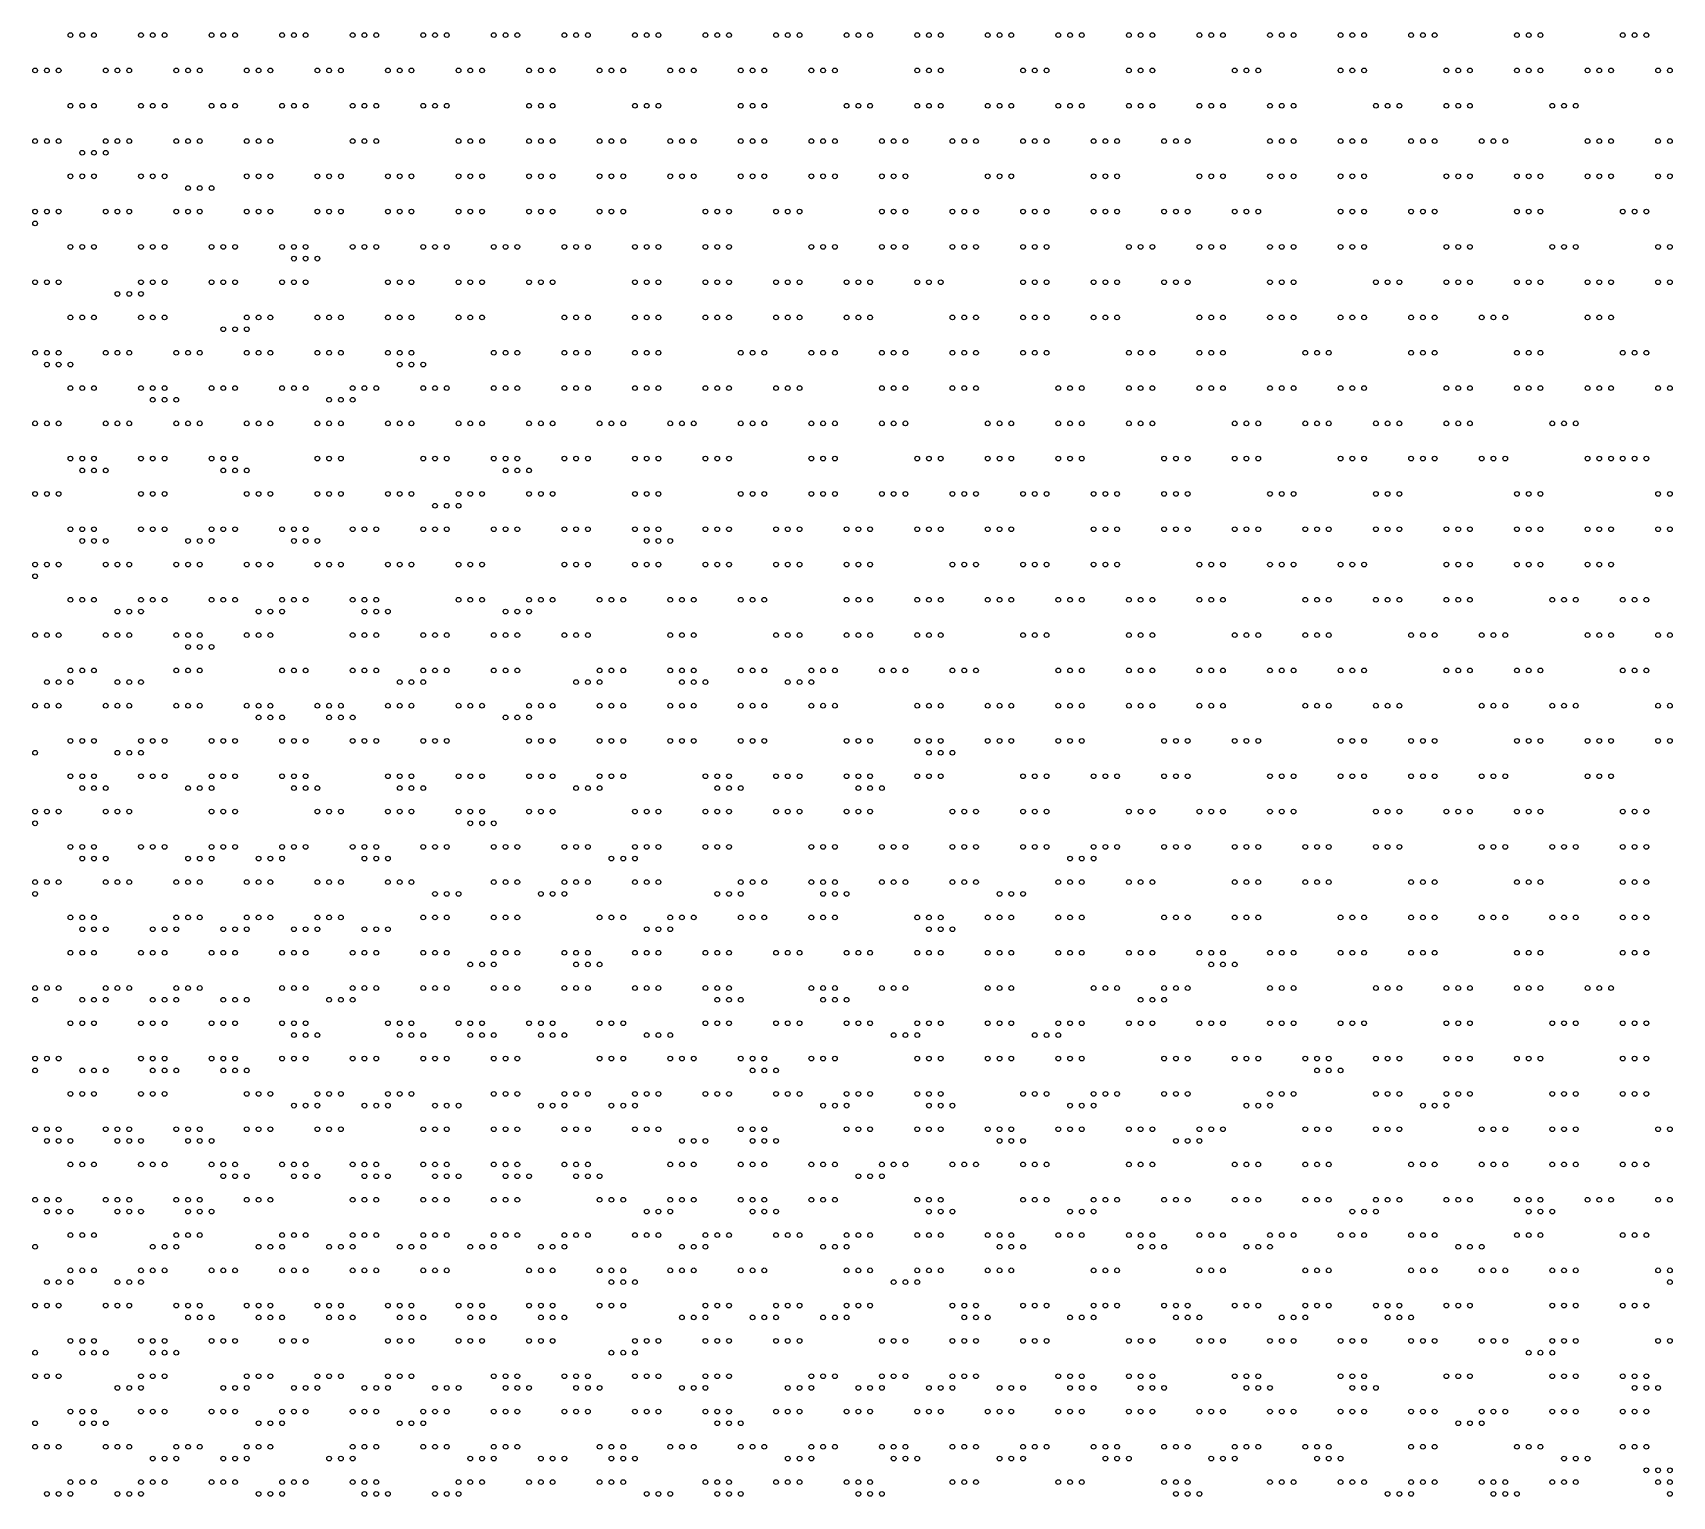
# Model space of a CAD drawing. Header units: millimetres. Extents: x 0 to 280, y 1 to 500.
# Drawn here: x -0.2 to 139.2, y 375.8 to 500.2 of the extents above; entities that cross this region are included whole.
import ezdxf

# ---------------------------------------------------------------- set-up
doc = ezdxf.new("R2010")
doc.units = ezdxf.units.MM
doc.layers.get('0').update_dxf_attribs({"linetype": 'CONTINUOUS'})

msp = doc.modelspace()

# ---------------------------------------------------------------- linework, layer by layer
for centre in [(3, 500), (4, 500), (5, 500), (9, 500), (10, 500), (11, 500), (15, 500), (16, 500), (17, 500), (21, 500), (22, 500), (23, 500), (27, 500), (28, 500), (29, 500), (33, 500), (34, 500), (35, 500), (39, 500), (40, 500), (41, 500), (45, 500), (46, 500), (47, 500), (51, 500), (52, 500), (53, 500), (57, 500), (58, 500), (59, 500), (63, 500), (64, 500), (65, 500), (69, 500), (70, 500), (71, 500), (75, 500), (76, 500), (77, 500), (81, 500), (82, 500), (83, 500), (87, 500), (88, 500), (89, 500), (93, 500), (94, 500), (95, 500), (99, 500), (100, 500), (101, 500), (105, 500), (106, 500), (107, 500), (111, 500), (112, 500), (113, 500), (117, 500), (118, 500), (119, 500), (126, 500), (127, 500), (128, 500), (135, 500), (136, 500), (137, 500), (0, 497), (1, 497), (2, 497), (6, 497), (7, 497), (8, 497), (12, 497), (13, 497), (14, 497), (18, 497), (19, 497), (20, 497), (24, 497), (25, 497), (26, 497), (30, 497), (31, 497), (32, 497), (36, 497), (37, 497), (38, 497), (42, 497), (43, 497), (44, 497), (48, 497), (49, 497), (50, 497), (54, 497), (55, 497), (56, 497), (60, 497), (61, 497), (62, 497), (66, 497), (67, 497), (68, 497), (75, 497), (76, 497), (77, 497), (84, 497), (85, 497), (86, 497), (93, 497), (94, 497), (95, 497), (102, 497), (103, 497), (104, 497), (111, 497), (112, 497), (113, 497), (120, 497), (121, 497), (122, 497), (126, 497), (127, 497), (128, 497), (132, 497), (133, 497), (134, 497), (138, 497), (139, 497), (3, 494), (4, 494), (5, 494), (9, 494), (10, 494), (11, 494), (15, 494), (16, 494), (17, 494), (21, 494), (22, 494), (23, 494), (27, 494), (28, 494), (29, 494), (33, 494), (34, 494), (35, 494), (42, 494), (43, 494), (44, 494), (51, 494), (52, 494), (53, 494), (60, 494), (61, 494), (62, 494), (69, 494), (70, 494), (71, 494), (75, 494), (76, 494), (77, 494), (81, 494), (82, 494), (83, 494), (87, 494), (88, 494), (89, 494), (93, 494), (94, 494), (95, 494), (99, 494), (100, 494), (101, 494), (105, 494), (106, 494), (107, 494), (114, 494), (115, 494), (116, 494), (120, 494), (121, 494), (122, 494), (129, 494), (130, 494), (131, 494), (0, 491), (1, 491), (2, 491), (6, 491), (7, 491), (8, 491), (12, 491), (13, 491), (14, 491), (18, 491), (19, 491), (20, 491), (27, 491), (28, 491), (29, 491), (36, 491), (37, 491), (38, 491), (42, 491), (43, 491), (44, 491), (48, 491), (49, 491), (50, 491), (54, 491), (55, 491), (56, 491), (60, 491), (61, 491), (62, 491), (66, 491), (67, 491), (68, 491), (72, 491), (73, 491), (74, 491), (78, 491), (79, 491), (80, 491), (84, 491), (85, 491), (86, 491), (90, 491), (91, 491), (92, 491), (96, 491), (97, 491), (98, 491), (105, 491), (106, 491), (107, 491), (111, 491), (112, 491), (113, 491), (117, 491), (118, 491), (119, 491), (123, 491), (124, 491), (125, 491), (132, 491), (133, 491), (134, 491), (138, 491), (139, 491), (4, 490), (5, 490), (6, 490), (3, 488), (4, 488), (5, 488), (9, 488), (10, 488), (11, 488), (18, 488), (19, 488), (20, 488), (24, 488), (25, 488), (26, 488), (30, 488), (31, 488), (32, 488), (36, 488), (37, 488), (38, 488), (42, 488), (43, 488), (44, 488), (48, 488), (49, 488), (50, 488), (54, 488), (55, 488), (56, 488), (60, 488), (61, 488), (62, 488), (66, 488), (67, 488), (68, 488), (72, 488), (73, 488), (74, 488), (81, 488), (82, 488), (83, 488), (90, 488), (91, 488), (92, 488), (99, 488), (100, 488), (101, 488), (105, 488), (106, 488), (107, 488), (111, 488), (112, 488), (113, 488), (120, 488), (121, 488), (122, 488), (126, 488), (127, 488), (128, 488), (132, 488), (133, 488), (134, 488), (138, 488), (139, 488), (13, 487), (14, 487), (15, 487), (0, 485), (1, 485), (2, 485), (6, 485), (7, 485), (8, 485), (12, 485), (13, 485), (14, 485), (18, 485), (19, 485), (20, 485), (24, 485), (25, 485), (26, 485), (30, 485), (31, 485), (32, 485), (36, 485), (37, 485), (38, 485), (42, 485), (43, 485), (44, 485), (48, 485), (49, 485), (50, 485), (57, 485), (58, 485), (59, 485), (63, 485), (64, 485), (65, 485), (72, 485), (73, 485), (74, 485), (78, 485), (79, 485), (80, 485), (84, 485), (85, 485), (86, 485), (90, 485), (91, 485), (92, 485), (96, 485), (97, 485), (98, 485), (102, 485), (103, 485), (104, 485), (111, 485), (112, 485), (113, 485), (117, 485), (118, 485), (119, 485), (126, 485), (127, 485), (128, 485), (135, 485), (136, 485), (137, 485), (0, 484), (3, 482), (4, 482), (5, 482), (9, 482), (10, 482), (11, 482), (15, 482), (16, 482), (17, 482), (21, 482), (22, 482), (22, 481), (23, 482), (23, 481), (24, 481), (27, 482), (28, 482), (29, 482), (33, 482), (34, 482), (35, 482), (39, 482), (40, 482), (41, 482), (45, 482), (46, 482), (47, 482), (51, 482), (52, 482), (53, 482), (57, 482), (58, 482), (59, 482), (66, 482), (67, 482), (68, 482), (72, 482), (73, 482), (74, 482), (78, 482), (79, 482), (80, 482), (84, 482), (85, 482), (86, 482), (93, 482), (94, 482), (95, 482), (99, 482), (100, 482), (101, 482), (105, 482), (106, 482), (107, 482), (111, 482), (112, 482), (113, 482), (120, 482), (121, 482), (122, 482), (129, 482), (130, 482), (131, 482), (138, 482), (139, 482), (0, 479), (1, 479), (2, 479), (7, 478), (8, 478), (9, 479), (9, 478), (10, 479), (11, 479), (15, 479), (16, 479), (17, 479), (21, 479), (22, 479), (23, 479), (30, 479), (31, 479), (32, 479), (36, 479), (37, 479), (38, 479), (42, 479), (43, 479), (44, 479), (51, 479), (52, 479), (53, 479), (57, 479), (58, 479), (59, 479), (63, 479), (64, 479), (65, 479), (69, 479), (70, 479), (71, 479), (75, 479), (76, 479), (77, 479), (84, 479), (85, 479), (86, 479), (90, 479), (91, 479), (92, 479), (96, 479), (97, 479), (98, 479), (105, 479), (106, 479), (107, 479), (114, 479), (115, 479), (116, 479), (120, 479), (121, 479), (122, 479), (126, 479), (127, 479), (128, 479), (132, 479), (133, 479), (134, 479), (138, 479), (139, 479), (3, 476), (4, 476), (5, 476), (9, 476), (10, 476), (11, 476), (18, 476), (19, 476), (20, 476), (24, 476), (25, 476), (26, 476), (30, 476), (31, 476), (32, 476), (36, 476), (37, 476), (38, 476), (45, 476), (46, 476), (47, 476), (51, 476), (52, 476), (53, 476), (57, 476), (58, 476), (59, 476), (63, 476), (64, 476), (65, 476), (69, 476), (70, 476), (71, 476), (78, 476), (79, 476), (80, 476), (84, 476), (85, 476), (86, 476), (90, 476), (91, 476), (92, 476), (99, 476), (100, 476), (101, 476), (105, 476), (106, 476), (107, 476), (111, 476), (112, 476), (113, 476), (117, 476), (118, 476), (119, 476), (123, 476), (124, 476), (125, 476), (132, 476), (133, 476), (134, 476), (16, 475), (17, 475), (18, 475), (0, 473), (1, 473), (2, 473), (6, 473), (7, 473), (8, 473), (12, 473), (13, 473), (14, 473), (18, 473), (19, 473), (20, 473), (24, 473), (25, 473), (26, 473), (30, 473), (31, 473), (32, 473), (39, 473), (40, 473), (41, 473), (45, 473), (46, 473), (47, 473), (51, 473), (52, 473), (53, 473), (60, 473), (61, 473), (62, 473), (66, 473), (67, 473), (68, 473), (72, 473), (73, 473), (74, 473), (78, 473), (79, 473), (80, 473), (84, 473), (85, 473), (86, 473), (93, 473), (94, 473), (95, 473), (99, 473), (100, 473), (101, 473), (108, 473), (109, 473), (110, 473), (117, 473), (118, 473), (119, 473), (126, 473), (127, 473), (128, 473), (135, 473), (136, 473), (137, 473), (1, 472), (2, 472), (3, 472), (31, 472), (32, 472), (33, 472), (3, 470), (4, 470), (5, 470), (9, 470), (10, 470), (11, 470), (15, 470), (16, 470), (17, 470), (21, 470), (22, 470), (23, 470), (27, 470), (28, 470), (29, 470), (33, 470), (34, 470), (35, 470), (39, 470), (40, 470), (41, 470), (45, 470), (46, 470), (47, 470), (51, 470), (52, 470), (53, 470), (57, 470), (58, 470), (59, 470), (63, 470), (64, 470), (65, 470), (72, 470), (73, 470), (74, 470), (78, 470), (79, 470), (80, 470), (87, 470), (88, 470), (89, 470), (93, 470), (94, 470), (95, 470), (99, 470), (100, 470), (101, 470), (105, 470), (106, 470), (107, 470), (111, 470), (112, 470), (113, 470), (120, 470), (121, 470), (122, 470), (126, 470), (127, 470), (128, 470), (132, 470), (133, 470), (134, 470), (138, 470), (139, 470), (10, 469), (11, 469), (12, 469), (25, 469), (26, 469), (27, 469), (0, 467), (1, 467), (2, 467), (6, 467), (7, 467), (8, 467), (12, 467), (13, 467), (14, 467), (18, 467), (19, 467), (20, 467), (24, 467), (25, 467), (26, 467), (30, 467), (31, 467), (32, 467), (36, 467), (37, 467), (38, 467), (42, 467), (43, 467), (44, 467), (48, 467), (49, 467), (50, 467), (54, 467), (55, 467), (56, 467), (60, 467), (61, 467), (62, 467), (66, 467), (67, 467), (68, 467), (72, 467), (73, 467), (74, 467), (81, 467), (82, 467), (83, 467), (87, 467), (88, 467), (89, 467), (93, 467), (94, 467), (95, 467), (102, 467), (103, 467), (104, 467), (108, 467), (109, 467), (110, 467), (114, 467), (115, 467), (116, 467), (120, 467), (121, 467), (122, 467), (129, 467), (130, 467), (131, 467), (3, 464), (4, 464), (4, 463), (5, 464), (5, 463), (6, 463), (9, 464), (10, 464), (11, 464), (15, 464), (16, 464), (16, 463), (17, 464), (17, 463), (18, 463), (24, 464), (25, 464), (26, 464), (33, 464), (34, 464), (35, 464), (39, 464), (40, 464), (40, 463), (41, 464), (41, 463), (42, 463), (45, 464), (46, 464), (47, 464), (51, 464), (52, 464), (53, 464), (57, 464), (58, 464), (59, 464), (66, 464), (67, 464), (68, 464), (75, 464), (76, 464), (77, 464), (81, 464), (82, 464), (83, 464), (87, 464), (88, 464), (89, 464), (96, 464), (97, 464), (98, 464), (102, 464), (103, 464), (104, 464), (111, 464), (112, 464), (113, 464), (117, 464), (118, 464), (119, 464), (123, 464), (124, 464), (125, 464), (132, 464), (133, 464), (134, 464), (135, 464), (136, 464), (137, 464), (0, 461), (1, 461), (2, 461), (9, 461), (10, 461), (11, 461), (18, 461), (19, 461), (20, 461), (24, 461), (25, 461), (26, 461), (30, 461), (31, 461), (32, 461), (34, 460), (35, 460), (36, 461), (36, 460), (37, 461), (38, 461), (42, 461), (43, 461), (44, 461), (51, 461), (52, 461), (53, 461), (60, 461), (61, 461), (62, 461), (66, 461), (67, 461), (68, 461), (72, 461), (73, 461), (74, 461), (78, 461), (79, 461), (80, 461), (84, 461), (85, 461), (86, 461), (90, 461), (91, 461), (92, 461), (96, 461), (97, 461), (98, 461), (105, 461), (106, 461), (107, 461), (114, 461), (115, 461), (116, 461), (126, 461), (127, 461), (128, 461), (138, 461), (139, 461), (3, 458), (4, 458), (5, 458), (9, 458), (10, 458), (11, 458), (15, 458), (16, 458), (17, 458), (21, 458), (22, 458), (23, 458), (27, 458), (28, 458), (29, 458), (33, 458), (34, 458), (35, 458), (39, 458), (40, 458), (41, 458), (45, 458), (46, 458), (47, 458), (51, 458), (52, 458), (53, 458), (57, 458), (58, 458), (59, 458), (63, 458), (64, 458), (65, 458), (69, 458), (70, 458), (71, 458), (75, 458), (76, 458), (77, 458), (81, 458), (82, 458), (83, 458), (90, 458), (91, 458), (92, 458), (96, 458), (97, 458), (98, 458), (102, 458), (103, 458), (104, 458), (108, 458), (109, 458), (110, 458), (114, 458), (115, 458), (116, 458), (120, 458), (121, 458), (122, 458), (126, 458), (127, 458), (128, 458), (132, 458), (133, 458), (134, 458), (138, 458), (139, 458), (4, 457), (5, 457), (6, 457), (13, 457), (14, 457), (15, 457), (22, 457), (23, 457), (24, 457), (52, 457), (53, 457), (54, 457), (0, 455), (1, 455), (2, 455), (6, 455), (7, 455), (8, 455), (12, 455), (13, 455), (14, 455), (18, 455), (19, 455), (20, 455), (24, 455), (25, 455), (26, 455), (30, 455), (31, 455), (32, 455), (36, 455), (37, 455), (38, 455), (45, 455), (46, 455), (47, 455), (51, 455), (52, 455), (53, 455), (57, 455), (58, 455), (59, 455), (63, 455), (64, 455), (65, 455), (69, 455), (70, 455), (71, 455), (78, 455), (79, 455), (80, 455), (84, 455), (85, 455), (86, 455), (90, 455), (91, 455), (92, 455), (99, 455), (100, 455), (101, 455), (105, 455), (106, 455), (107, 455), (111, 455), (112, 455), (113, 455), (120, 455), (121, 455), (122, 455), (126, 455), (127, 455), (128, 455), (132, 455), (133, 455), (134, 455), (0, 454), (3, 452), (4, 452), (5, 452), (9, 452), (10, 452), (11, 452), (15, 452), (16, 452), (17, 452), (21, 452), (22, 452), (23, 452), (27, 452), (28, 452), (29, 452), (36, 452), (37, 452), (38, 452), (42, 452), (43, 452), (44, 452), (48, 452), (49, 452), (50, 452), (54, 452), (55, 452), (56, 452), (60, 452), (61, 452), (62, 452), (69, 452), (70, 452), (71, 452), (75, 452), (76, 452), (77, 452), (81, 452), (82, 452), (83, 452), (87, 452), (88, 452), (89, 452), (93, 452), (94, 452), (95, 452), (99, 452), (100, 452), (101, 452), (108, 452), (109, 452), (110, 452), (114, 452), (115, 452), (116, 452), (120, 452), (121, 452), (122, 452), (129, 452), (130, 452), (131, 452), (135, 452), (136, 452), (137, 452), (7, 451), (8, 451), (9, 451), (19, 451), (20, 451), (21, 451), (28, 451), (29, 451), (30, 451), (40, 451), (41, 451), (42, 451), (0, 449), (1, 449), (2, 449), (6, 449), (7, 449), (8, 449), (12, 449), (13, 449), (14, 449), (18, 449), (19, 449), (20, 449), (27, 449), (28, 449), (29, 449), (33, 449), (34, 449), (35, 449), (39, 449), (40, 449), (41, 449), (45, 449), (46, 449), (47, 449), (54, 449), (55, 449), (56, 449), (63, 449), (64, 449), (65, 449), (69, 449), (70, 449), (71, 449), (75, 449), (76, 449), (77, 449), (84, 449), (85, 449), (86, 449), (93, 449), (94, 449), (95, 449), (102, 449), (103, 449), (104, 449), (108, 449), (109, 449), (110, 449), (117, 449), (118, 449), (119, 449), (123, 449), (124, 449), (125, 449), (132, 449), (133, 449), (134, 449), (138, 449), (139, 449), (13, 448), (14, 448), (15, 448), (3, 446), (4, 446), (5, 446), (12, 446), (13, 446), (14, 446), (21, 446), (22, 446), (23, 446), (27, 446), (28, 446), (29, 446), (33, 446), (34, 446), (35, 446), (39, 446), (40, 446), (41, 446), (48, 446), (49, 446), (50, 446), (54, 446), (55, 446), (56, 446), (60, 446), (61, 446), (62, 446), (66, 446), (67, 446), (68, 446), (72, 446), (73, 446), (74, 446), (78, 446), (79, 446), (80, 446), (87, 446), (88, 446), (89, 446), (93, 446), (94, 446), (95, 446), (99, 446), (100, 446), (101, 446), (105, 446), (106, 446), (107, 446), (111, 446), (112, 446), (113, 446), (120, 446), (121, 446), (122, 446), (126, 446), (127, 446), (128, 446), (135, 446), (136, 446), (137, 446), (1, 445), (2, 445), (3, 445), (7, 445), (8, 445), (9, 445), (31, 445), (32, 445), (33, 445), (46, 445), (47, 445), (48, 445), (55, 445), (56, 445), (57, 445), (64, 445), (65, 445), (66, 445), (0, 443), (1, 443), (2, 443), (6, 443), (7, 443), (8, 443), (12, 443), (13, 443), (14, 443), (18, 443), (19, 443), (19, 442), (20, 443), (20, 442), (21, 442), (24, 443), (25, 443), (25, 442), (26, 443), (26, 442), (27, 442), (30, 443), (31, 443), (32, 443), (36, 443), (37, 443), (38, 443), (40, 442), (41, 442), (42, 443), (42, 442), (43, 443), (44, 443), (48, 443), (49, 443), (50, 443), (54, 443), (55, 443), (56, 443), (60, 443), (61, 443), (62, 443), (66, 443), (67, 443), (68, 443), (75, 443), (76, 443), (77, 443), (81, 443), (82, 443), (83, 443), (87, 443), (88, 443), (89, 443), (93, 443), (94, 443), (95, 443), (99, 443), (100, 443), (101, 443), (108, 443), (109, 443), (110, 443), (114, 443), (115, 443), (116, 443), (123, 443), (124, 443), (125, 443), (129, 443), (130, 443), (131, 443), (138, 443), (139, 443), (0, 439), (3, 440), (4, 440), (5, 440), (7, 439), (8, 439), (9, 440), (9, 439), (10, 440), (11, 440), (15, 440), (16, 440), (17, 440), (21, 440), (22, 440), (23, 440), (27, 440), (28, 440), (29, 440), (33, 440), (34, 440), (35, 440), (42, 440), (43, 440), (44, 440), (48, 440), (49, 440), (50, 440), (54, 440), (55, 440), (56, 440), (60, 440), (61, 440), (62, 440), (69, 440), (70, 440), (71, 440), (75, 440), (76, 440), (76, 439), (77, 440), (77, 439), (78, 439), (81, 440), (82, 440), (83, 440), (87, 440), (88, 440), (89, 440), (96, 440), (97, 440), (98, 440), (102, 440), (103, 440), (104, 440), (111, 440), (112, 440), (113, 440), (117, 440), (118, 440), (119, 440), (126, 440), (127, 440), (128, 440), (132, 440), (133, 440), (134, 440), (138, 440), (139, 440), (3, 437), (4, 437), (5, 437), (9, 437), (10, 437), (11, 437), (15, 437), (16, 437), (17, 437), (21, 437), (22, 437), (23, 437), (30, 437), (31, 437), (32, 437), (36, 437), (37, 437), (38, 437), (42, 437), (43, 437), (44, 437), (48, 437), (49, 437), (50, 437), (57, 437), (58, 437), (59, 437), (63, 437), (64, 437), (65, 437), (69, 437), (70, 437), (71, 437), (75, 437), (76, 437), (77, 437), (84, 437), (85, 437), (86, 437), (90, 437), (91, 437), (92, 437), (96, 437), (97, 437), (98, 437), (105, 437), (106, 437), (107, 437), (111, 437), (112, 437), (113, 437), (117, 437), (118, 437), (119, 437), (123, 437), (124, 437), (125, 437), (132, 437), (133, 437), (134, 437), (4, 436), (5, 436), (6, 436), (13, 436), (14, 436), (15, 436), (22, 436), (23, 436), (24, 436), (31, 436), (32, 436), (33, 436), (46, 436), (47, 436), (48, 436), (58, 436), (59, 436), (60, 436), (70, 436), (71, 436), (72, 436), (0, 434), (1, 434), (2, 434), (6, 434), (7, 434), (8, 434), (15, 434), (16, 434), (17, 434), (24, 434), (25, 434), (26, 434), (30, 434), (31, 434), (32, 434), (36, 434), (37, 434), (38, 434), (42, 434), (43, 434), (44, 434), (51, 434), (52, 434), (53, 434), (57, 434), (58, 434), (59, 434), (63, 434), (64, 434), (65, 434), (69, 434), (70, 434), (71, 434), (78, 434), (79, 434), (80, 434), (84, 434), (85, 434), (86, 434), (93, 434), (94, 434), (95, 434), (99, 434), (100, 434), (101, 434), (105, 434), (106, 434), (107, 434), (114, 434), (115, 434), (116, 434), (120, 434), (121, 434), (122, 434), (126, 434), (127, 434), (128, 434), (135, 434), (136, 434), (137, 434), (0, 433), (37, 433), (38, 433), (39, 433), (3, 431), (4, 431), (5, 431), (9, 431), (10, 431), (11, 431), (15, 431), (16, 431), (17, 431), (21, 431), (22, 431), (23, 431), (27, 431), (28, 431), (29, 431), (33, 431), (34, 431), (35, 431), (39, 431), (40, 431), (41, 431), (45, 431), (46, 431), (47, 431), (51, 431), (52, 431), (53, 431), (57, 431), (58, 431), (59, 431), (66, 431), (67, 431), (68, 431), (72, 431), (73, 431), (74, 431), (78, 431), (79, 431), (80, 431), (84, 431), (85, 431), (86, 431), (90, 431), (91, 431), (92, 431), (96, 431), (97, 431), (98, 431), (102, 431), (103, 431), (104, 431), (108, 431), (109, 431), (110, 431), (114, 431), (115, 431), (116, 431), (123, 431), (124, 431), (125, 431), (129, 431), (130, 431), (131, 431), (135, 431), (136, 431), (137, 431), (4, 430), (5, 430), (6, 430), (13, 430), (14, 430), (15, 430), (19, 430), (20, 430), (21, 430), (28, 430), (29, 430), (30, 430), (49, 430), (50, 430), (51, 430), (88, 430), (89, 430), (90, 430), (0, 428), (1, 428), (2, 428), (6, 428), (7, 428), (8, 428), (12, 428), (13, 428), (14, 428), (18, 428), (19, 428), (20, 428), (24, 428), (25, 428), (26, 428), (30, 428), (31, 428), (32, 428), (39, 428), (40, 428), (41, 428), (45, 428), (46, 428), (47, 428), (51, 428), (52, 428), (53, 428), (60, 428), (61, 428), (62, 428), (66, 428), (67, 428), (68, 428), (72, 428), (73, 428), (74, 428), (78, 428), (79, 428), (80, 428), (87, 428), (88, 428), (89, 428), (93, 428), (94, 428), (95, 428), (102, 428), (103, 428), (104, 428), (108, 428), (109, 428), (110, 428), (117, 428), (118, 428), (119, 428), (126, 428), (127, 428), (128, 428), (135, 428), (136, 428), (137, 428), (0, 427), (34, 427), (35, 427), (36, 427), (43, 427), (44, 427), (45, 427), (58, 427), (59, 427), (60, 427), (67, 427), (68, 427), (69, 427), (82, 427), (83, 427), (84, 427), (3, 425), (4, 425), (5, 425), (12, 425), (13, 425), (14, 425), (18, 425), (19, 425), (20, 425), (24, 425), (25, 425), (26, 425), (33, 425), (34, 425), (35, 425), (39, 425), (40, 425), (41, 425), (48, 425), (49, 425), (50, 425), (54, 425), (55, 425), (56, 425), (60, 425), (61, 425), (62, 425), (66, 425), (67, 425), (68, 425), (75, 425), (76, 425), (77, 425), (81, 425), (82, 425), (83, 425), (87, 425), (88, 425), (89, 425), (96, 425), (97, 425), (98, 425), (102, 425), (103, 425), (104, 425), (111, 425), (112, 425), (113, 425), (117, 425), (118, 425), (119, 425), (123, 425), (124, 425), (125, 425), (129, 425), (130, 425), (131, 425), (135, 425), (136, 425), (137, 425), (4, 424), (5, 424), (6, 424), (10, 424), (11, 424), (12, 424), (16, 424), (17, 424), (18, 424), (22, 424), (23, 424), (24, 424), (28, 424), (29, 424), (30, 424), (52, 424), (53, 424), (54, 424), (76, 424), (77, 424), (78, 424), (3, 422), (4, 422), (5, 422), (9, 422), (10, 422), (11, 422), (15, 422), (16, 422), (17, 422), (21, 422), (22, 422), (23, 422), (27, 422), (28, 422), (29, 422), (33, 422), (34, 422), (35, 422), (37, 421), (38, 421), (39, 422), (39, 421), (40, 422), (41, 422), (45, 422), (46, 422), (46, 421), (47, 422), (47, 421), (48, 421), (51, 422), (52, 422), (53, 422), (57, 422), (58, 422), (59, 422), (63, 422), (64, 422), (65, 422), (69, 422), (70, 422), (71, 422), (75, 422), (76, 422), (77, 422), (81, 422), (82, 422), (83, 422), (87, 422), (88, 422), (89, 422), (93, 422), (94, 422), (95, 422), (99, 422), (100, 422), (100, 421), (101, 422), (101, 421), (102, 421), (105, 422), (106, 422), (107, 422), (111, 422), (112, 422), (113, 422), (117, 422), (118, 422), (119, 422), (126, 422), (127, 422), (128, 422), (135, 422), (136, 422), (137, 422), (0, 419), (0, 418), (1, 419), (2, 419), (4, 418), (5, 418), (6, 419), (6, 418), (7, 419), (8, 419), (10, 418), (11, 418), (12, 419), (12, 418), (13, 419), (14, 419), (16, 418), (17, 418), (18, 418), (21, 419), (22, 419), (23, 419), (25, 418), (26, 418), (27, 419), (27, 418), (28, 419), (29, 419), (33, 419), (34, 419), (35, 419), (39, 419), (40, 419), (41, 419), (45, 419), (46, 419), (47, 419), (51, 419), (52, 419), (53, 419), (57, 419), (58, 419), (58, 418), (59, 419), (59, 418), (60, 418), (66, 419), (67, 419), (67, 418), (68, 419), (68, 418), (69, 418), (72, 419), (73, 419), (74, 419), (81, 419), (82, 419), (83, 419), (90, 419), (91, 419), (92, 419), (94, 418), (95, 418), (96, 419), (96, 418), (97, 419), (98, 419), (105, 419), (106, 419), (107, 419), (114, 419), (115, 419), (116, 419), (120, 419), (121, 419), (122, 419), (126, 419), (127, 419), (128, 419), (132, 419), (133, 419), (134, 419), (3, 416), (4, 416), (5, 416), (9, 416), (10, 416), (11, 416), (15, 416), (16, 416), (17, 416), (21, 416), (22, 416), (23, 416), (30, 416), (31, 416), (32, 416), (36, 416), (37, 416), (38, 416), (42, 416), (43, 416), (44, 416), (48, 416), (49, 416), (50, 416), (57, 416), (58, 416), (59, 416), (63, 416), (64, 416), (65, 416), (69, 416), (70, 416), (71, 416), (75, 416), (76, 416), (77, 416), (81, 416), (82, 416), (83, 416), (87, 416), (88, 416), (89, 416), (93, 416), (94, 416), (95, 416), (99, 416), (100, 416), (101, 416), (105, 416), (106, 416), (107, 416), (111, 416), (112, 416), (113, 416), (120, 416), (121, 416), (122, 416), (129, 416), (130, 416), (131, 416), (135, 416), (136, 416), (137, 416), (22, 415), (23, 415), (24, 415), (31, 415), (32, 415), (33, 415), (37, 415), (38, 415), (39, 415), (43, 415), (44, 415), (45, 415), (52, 415), (53, 415), (54, 415), (73, 415), (74, 415), (75, 415), (85, 415), (86, 415), (87, 415), (0, 413), (1, 413), (2, 413), (9, 413), (10, 413), (11, 413), (15, 413), (16, 413), (17, 413), (21, 413), (22, 413), (23, 413), (27, 413), (28, 413), (29, 413), (33, 413), (34, 413), (35, 413), (39, 413), (40, 413), (41, 413), (48, 413), (49, 413), (50, 413), (54, 413), (55, 413), (56, 413), (60, 413), (61, 413), (62, 413), (66, 413), (67, 413), (68, 413), (75, 413), (76, 413), (77, 413), (81, 413), (82, 413), (83, 413), (87, 413), (88, 413), (89, 413), (96, 413), (97, 413), (98, 413), (102, 413), (103, 413), (104, 413), (108, 413), (109, 413), (110, 413), (114, 413), (115, 413), (116, 413), (120, 413), (121, 413), (122, 413), (126, 413), (127, 413), (128, 413), (135, 413), (136, 413), (137, 413), (0, 412), (4, 412), (5, 412), (6, 412), (10, 412), (11, 412), (12, 412), (16, 412), (17, 412), (18, 412), (61, 412), (62, 412), (63, 412), (109, 412), (110, 412), (111, 412), (3, 410), (4, 410), (5, 410), (9, 410), (10, 410), (11, 410), (18, 410), (19, 410), (20, 410), (24, 410), (25, 410), (26, 410), (30, 410), (31, 410), (32, 410), (39, 410), (40, 410), (41, 410), (45, 410), (46, 410), (47, 410), (51, 410), (52, 410), (53, 410), (57, 410), (58, 410), (59, 410), (63, 410), (64, 410), (65, 410), (69, 410), (70, 410), (71, 410), (75, 410), (76, 410), (77, 410), (84, 410), (85, 410), (86, 410), (90, 410), (91, 410), (92, 410), (96, 410), (97, 410), (98, 410), (105, 410), (106, 410), (107, 410), (114, 410), (115, 410), (116, 410), (120, 410), (121, 410), (122, 410), (129, 410), (130, 410), (131, 410), (135, 410), (136, 410), (137, 410), (22, 409), (23, 409), (24, 409), (28, 409), (29, 409), (30, 409), (34, 409), (35, 409), (36, 409), (43, 409), (44, 409), (45, 409), (49, 409), (50, 409), (51, 409), (67, 409), (68, 409), (69, 409), (76, 409), (77, 409), (78, 409), (88, 409), (89, 409), (90, 409), (103, 409), (104, 409), (105, 409), (118, 409), (119, 409), (120, 409), (0, 407), (1, 407), (2, 407), (6, 407), (7, 407), (8, 407), (12, 407), (13, 407), (14, 407), (18, 407), (19, 407), (20, 407), (24, 407), (25, 407), (26, 407), (33, 407), (34, 407), (35, 407), (39, 407), (40, 407), (41, 407), (45, 407), (46, 407), (47, 407), (51, 407), (52, 407), (53, 407), (60, 407), (61, 407), (62, 407), (69, 407), (70, 407), (71, 407), (75, 407), (76, 407), (77, 407), (81, 407), (82, 407), (83, 407), (87, 407), (88, 407), (89, 407), (93, 407), (94, 407), (95, 407), (99, 407), (100, 407), (101, 407), (108, 407), (109, 407), (110, 407), (114, 407), (115, 407), (116, 407), (123, 407), (124, 407), (125, 407), (129, 407), (130, 407), (131, 407), (138, 407), (139, 407), (1, 406), (2, 406), (3, 406), (7, 406), (8, 406), (9, 406), (13, 406), (14, 406), (15, 406), (55, 406), (56, 406), (57, 406), (61, 406), (62, 406), (63, 406), (82, 406), (83, 406), (84, 406), (97, 406), (98, 406), (99, 406), (3, 404), (4, 404), (5, 404), (9, 404), (10, 404), (11, 404), (15, 404), (16, 404), (16, 403), (17, 404), (17, 403), (18, 403), (21, 404), (22, 404), (22, 403), (23, 404), (23, 403), (24, 403), (27, 404), (28, 404), (28, 403), (29, 404), (29, 403), (30, 403), (33, 404), (34, 404), (34, 403), (35, 404), (35, 403), (36, 403), (39, 404), (40, 404), (40, 403), (41, 404), (41, 403), (42, 403), (45, 404), (46, 404), (46, 403), (47, 404), (47, 403), (48, 403), (54, 404), (55, 404), (56, 404), (60, 404), (61, 404), (62, 404), (66, 404), (67, 404), (68, 404), (70, 403), (71, 403), (72, 404), (72, 403), (73, 404), (74, 404), (78, 404), (79, 404), (80, 404), (84, 404), (85, 404), (86, 404), (93, 404), (94, 404), (95, 404), (102, 404), (103, 404), (104, 404), (108, 404), (109, 404), (110, 404), (117, 404), (118, 404), (119, 404), (123, 404), (124, 404), (125, 404), (129, 404), (130, 404), (131, 404), (135, 404), (136, 404), (137, 404), (0, 401), (1, 401), (1, 400), (2, 401), (2, 400), (3, 400), (6, 401), (7, 401), (7, 400), (8, 401), (8, 400), (9, 400), (12, 401), (13, 401), (13, 400), (14, 401), (14, 400), (15, 400), (18, 401), (19, 401), (20, 401), (27, 401), (28, 401), (29, 401), (33, 401), (34, 401), (35, 401), (39, 401), (40, 401), (41, 401), (48, 401), (49, 401), (50, 401), (52, 400), (53, 400), (54, 401), (54, 400), (55, 401), (56, 401), (60, 401), (61, 401), (61, 400), (62, 401), (62, 400), (63, 400), (66, 401), (67, 401), (68, 401), (75, 401), (76, 401), (76, 400), (77, 401), (77, 400), (78, 400), (84, 401), (85, 401), (86, 401), (88, 400), (89, 400), (90, 401), (90, 400), (91, 401), (92, 401), (96, 401), (97, 401), (98, 401), (102, 401), (103, 401), (104, 401), (108, 401), (109, 401), (110, 401), (112, 400), (113, 400), (114, 401), (114, 400), (115, 401), (116, 401), (120, 401), (121, 401), (122, 401), (126, 401), (127, 401), (127, 400), (128, 401), (128, 400), (129, 400), (132, 401), (133, 401), (134, 401), (138, 401), (139, 401), (3, 398), (4, 398), (5, 398), (12, 398), (13, 398), (14, 398), (21, 398), (22, 398), (23, 398), (27, 398), (28, 398), (29, 398), (33, 398), (34, 398), (35, 398), (39, 398), (40, 398), (41, 398), (45, 398), (46, 398), (47, 398), (51, 398), (52, 398), (53, 398), (57, 398), (58, 398), (59, 398), (63, 398), (64, 398), (65, 398), (69, 398), (70, 398), (71, 398), (75, 398), (76, 398), (77, 398), (81, 398), (82, 398), (83, 398), (87, 398), (88, 398), (89, 398), (93, 398), (94, 398), (95, 398), (99, 398), (100, 398), (101, 398), (105, 398), (106, 398), (107, 398), (111, 398), (112, 398), (113, 398), (117, 398), (118, 398), (119, 398), (126, 398), (127, 398), (128, 398), (135, 398), (136, 398), (137, 398), (0, 397), (10, 397), (11, 397), (12, 397), (19, 397), (20, 397), (21, 397), (25, 397), (26, 397), (27, 397), (31, 397), (32, 397), (33, 397), (37, 397), (38, 397), (39, 397), (43, 397), (44, 397), (45, 397), (55, 397), (56, 397), (57, 397), (67, 397), (68, 397), (69, 397), (82, 397), (83, 397), (84, 397), (94, 397), (95, 397), (96, 397), (103, 397), (104, 397), (105, 397), (121, 397), (122, 397), (123, 397), (3, 395), (4, 395), (5, 395), (9, 395), (10, 395), (11, 395), (15, 395), (16, 395), (17, 395), (21, 395), (22, 395), (23, 395), (27, 395), (28, 395), (29, 395), (33, 395), (34, 395), (35, 395), (42, 395), (43, 395), (44, 395), (48, 395), (49, 395), (50, 395), (54, 395), (55, 395), (56, 395), (60, 395), (61, 395), (62, 395), (69, 395), (70, 395), (71, 395), (75, 395), (76, 395), (77, 395), (81, 395), (82, 395), (83, 395), (90, 395), (91, 395), (92, 395), (99, 395), (100, 395), (101, 395), (108, 395), (109, 395), (110, 395), (117, 395), (118, 395), (119, 395), (123, 395), (124, 395), (125, 395), (129, 395), (130, 395), (131, 395), (138, 395), (139, 395), (1, 394), (2, 394), (3, 394), (7, 394), (8, 394), (9, 394), (49, 394), (50, 394), (51, 394), (73, 394), (74, 394), (75, 394), (139, 394), (0, 392), (1, 392), (2, 392), (6, 392), (7, 392), (8, 392), (12, 392), (13, 392), (14, 392), (18, 392), (19, 392), (20, 392), (24, 392), (25, 392), (26, 392), (30, 392), (31, 392), (32, 392), (36, 392), (37, 392), (38, 392), (42, 392), (43, 392), (44, 392), (48, 392), (49, 392), (50, 392), (57, 392), (58, 392), (59, 392), (63, 392), (64, 392), (65, 392), (69, 392), (70, 392), (71, 392), (78, 392), (79, 392), (80, 392), (84, 392), (85, 392), (86, 392), (90, 392), (91, 392), (92, 392), (96, 392), (97, 392), (98, 392), (102, 392), (103, 392), (104, 392), (108, 392), (109, 392), (110, 392), (114, 392), (115, 392), (116, 392), (120, 392), (121, 392), (122, 392), (129, 392), (130, 392), (131, 392), (135, 392), (136, 392), (137, 392), (13, 391), (14, 391), (15, 391), (19, 391), (20, 391), (21, 391), (25, 391), (26, 391), (27, 391), (31, 391), (32, 391), (33, 391), (37, 391), (38, 391), (39, 391), (43, 391), (44, 391), (45, 391), (55, 391), (56, 391), (57, 391), (61, 391), (62, 391), (63, 391), (67, 391), (68, 391), (69, 391), (79, 391), (80, 391), (81, 391), (88, 391), (89, 391), (90, 391), (97, 391), (98, 391), (99, 391), (106, 391), (107, 391), (108, 391), (115, 391), (116, 391), (117, 391), (3, 389), (4, 389), (5, 389), (9, 389), (10, 389), (11, 389), (15, 389), (16, 389), (17, 389), (21, 389), (22, 389), (23, 389), (30, 389), (31, 389), (32, 389), (36, 389), (37, 389), (38, 389), (42, 389), (43, 389), (44, 389), (51, 389), (52, 389), (53, 389), (57, 389), (58, 389), (59, 389), (63, 389), (64, 389), (65, 389), (72, 389), (73, 389), (74, 389), (78, 389), (79, 389), (80, 389), (84, 389), (85, 389), (86, 389), (93, 389), (94, 389), (95, 389), (99, 389), (100, 389), (101, 389), (105, 389), (106, 389), (107, 389), (111, 389), (112, 389), (113, 389), (117, 389), (118, 389), (119, 389), (123, 389), (124, 389), (125, 389), (129, 389), (130, 389), (131, 389), (138, 389), (139, 389), (0, 388), (4, 388), (5, 388), (6, 388), (10, 388), (11, 388), (12, 388), (49, 388), (50, 388), (51, 388), (127, 388), (128, 388), (129, 388), (0, 386), (1, 386), (2, 386), (9, 386), (10, 386), (11, 386), (18, 386), (19, 386), (20, 386), (24, 386), (25, 386), (26, 386), (30, 386), (31, 386), (32, 386), (39, 386), (40, 386), (41, 386), (45, 386), (46, 386), (47, 386), (51, 386), (52, 386), (53, 386), (57, 386), (58, 386), (59, 386), (66, 386), (67, 386), (68, 386), (72, 386), (73, 386), (74, 386), (78, 386), (79, 386), (80, 386), (87, 386), (88, 386), (89, 386), (93, 386), (94, 386), (95, 386), (102, 386), (103, 386), (104, 386), (111, 386), (112, 386), (113, 386), (120, 386), (121, 386), (122, 386), (129, 386), (130, 386), (131, 386), (135, 386), (136, 386), (137, 386), (7, 385), (8, 385), (9, 385), (16, 385), (17, 385), (18, 385), (22, 385), (23, 385), (24, 385), (28, 385), (29, 385), (30, 385), (34, 385), (35, 385), (36, 385), (40, 385), (41, 385), (42, 385), (46, 385), (47, 385), (48, 385), (55, 385), (56, 385), (57, 385), (64, 385), (65, 385), (66, 385), (70, 385), (71, 385), (72, 385), (76, 385), (77, 385), (78, 385), (82, 385), (83, 385), (84, 385), (88, 385), (89, 385), (90, 385), (94, 385), (95, 385), (96, 385), (103, 385), (104, 385), (105, 385), (112, 385), (113, 385), (114, 385), (136, 385), (137, 385), (138, 385), (0, 382), (3, 383), (4, 383), (4, 382), (5, 383), (5, 382), (6, 382), (9, 383), (10, 383), (11, 383), (15, 383), (16, 383), (17, 383), (19, 382), (20, 382), (21, 383), (21, 382), (22, 383), (23, 383), (27, 383), (28, 383), (29, 383), (31, 382), (32, 382), (33, 383), (33, 382), (34, 383), (35, 383), (39, 383), (40, 383), (41, 383), (45, 383), (46, 383), (47, 383), (51, 383), (52, 383), (53, 383), (57, 383), (58, 383), (58, 382), (59, 383), (59, 382), (60, 382), (63, 383), (64, 383), (65, 383), (69, 383), (70, 383), (71, 383), (75, 383), (76, 383), (77, 383), (81, 383), (82, 383), (83, 383), (87, 383), (88, 383), (89, 383), (93, 383), (94, 383), (95, 383), (99, 383), (100, 383), (101, 383), (105, 383), (106, 383), (107, 383), (111, 383), (112, 383), (113, 383), (117, 383), (118, 383), (119, 383), (121, 382), (122, 382), (123, 383), (123, 382), (124, 383), (125, 383), (129, 383), (130, 383), (131, 383), (135, 383), (136, 383), (137, 383), (0, 380), (1, 380), (2, 380), (6, 380), (7, 380), (8, 380), (10, 379), (11, 379), (12, 380), (12, 379), (13, 380), (14, 380), (16, 379), (17, 379), (18, 380), (18, 379), (19, 380), (20, 380), (25, 379), (26, 379), (27, 380), (27, 379), (28, 380), (29, 380), (33, 380), (34, 380), (35, 380), (37, 379), (38, 379), (39, 380), (39, 379), (40, 380), (41, 380), (43, 379), (44, 379), (45, 379), (48, 380), (49, 380), (49, 379), (50, 380), (50, 379), (51, 379), (54, 380), (55, 380), (56, 380), (60, 380), (61, 380), (62, 380), (64, 379), (65, 379), (66, 380), (66, 379), (67, 380), (68, 380), (72, 380), (73, 380), (73, 379), (74, 380), (74, 379), (75, 379), (78, 380), (79, 380), (80, 380), (82, 379), (83, 379), (84, 380), (84, 379), (85, 380), (86, 380), (90, 380), (91, 380), (91, 379), (92, 380), (92, 379), (93, 379), (96, 380), (97, 380), (98, 380), (100, 379), (101, 379), (102, 380), (102, 379), (103, 380), (104, 380), (108, 380), (109, 380), (109, 379), (110, 380), (110, 379), (111, 379), (117, 380), (118, 380), (119, 380), (126, 380), (127, 380), (128, 380), (130, 379), (131, 379), (132, 379), (135, 380), (136, 380), (137, 380), (137, 378), (138, 378), (139, 378), (3, 377), (4, 377), (5, 377), (9, 377), (10, 377), (11, 377), (15, 377), (16, 377), (17, 377), (21, 377), (22, 377), (23, 377), (27, 377), (28, 377), (29, 377), (36, 377), (37, 377), (38, 377), (42, 377), (43, 377), (44, 377), (48, 377), (49, 377), (50, 377), (57, 377), (58, 377), (59, 377), (63, 377), (64, 377), (65, 377), (69, 377), (70, 377), (71, 377), (78, 377), (79, 377), (80, 377), (87, 377), (88, 377), (89, 377), (96, 377), (97, 377), (98, 377), (105, 377), (106, 377), (107, 377), (111, 377), (112, 377), (113, 377), (117, 377), (118, 377), (119, 377), (123, 377), (124, 377), (125, 377), (129, 377), (130, 377), (131, 377), (138, 377), (139, 377), (1, 376), (2, 376), (3, 376), (7, 376), (8, 376), (9, 376), (19, 376), (20, 376), (21, 376), (28, 376), (29, 376), (30, 376), (34, 376), (35, 376), (36, 376), (52, 376), (53, 376), (54, 376), (58, 376), (59, 376), (60, 376), (70, 376), (71, 376), (72, 376), (97, 376), (98, 376), (99, 376), (115, 376), (116, 376), (117, 376), (124, 376), (125, 376), (126, 376), (139, 376)]:
    msp.add_circle(centre, 0.2)

doc.saveas('drawing.dxf')
